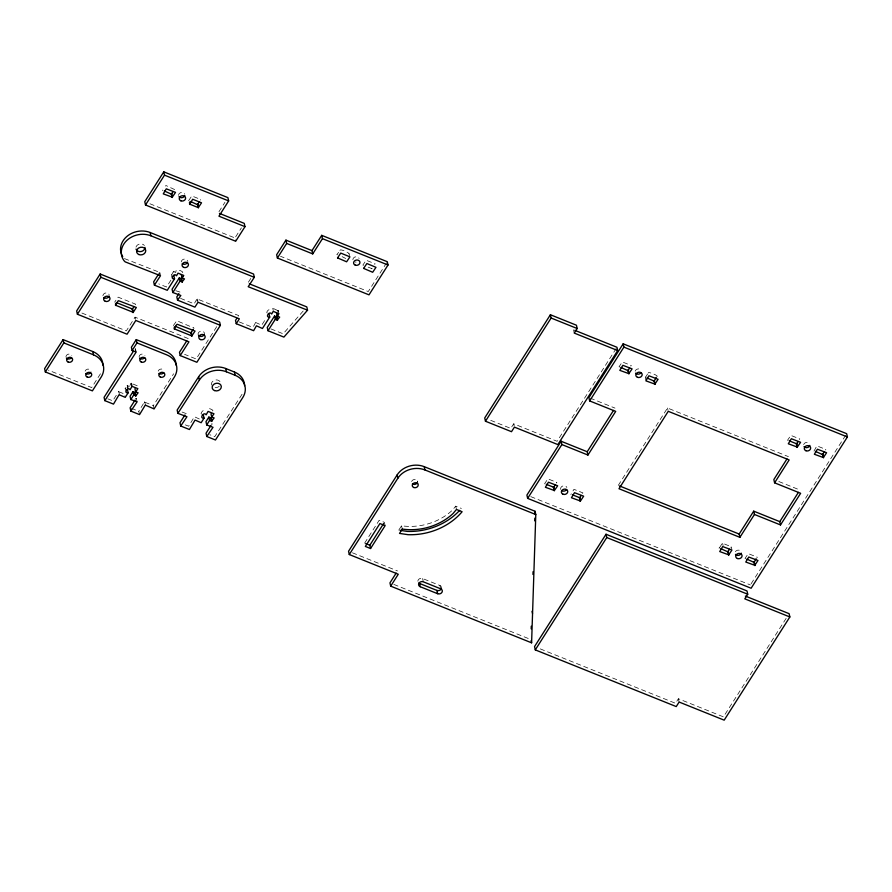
<?xml version="1.0" encoding="UTF-8"?>
<svg xmlns="http://www.w3.org/2000/svg" width="892" height="892" viewBox="0 0 892 892"><rect width="100%" height="100%" fill="white"/><g stroke="black" fill="none" stroke-linecap="round" stroke-linejoin="round"><path stroke-width="0.67" stroke-dasharray="4.46 3.34" d="M127.801 389.18L127.155 385.266L128.381 388.756M127.656 385.545L128.348 389.012M131.637 386.771L131.18 383.047L132.406 386.537M131.693 383.337L132.373 386.793M124.445 258.591L159.768 272.417L159.289 272.985M339.919 250.407C339.373 248.143 351.058 253.428 348.605 253.908M645.585 379.646L645.574 376.993M719.521 547.766L722.342 543.161L731.206 546.729L731.797 549.059M731.317 546.952L730.726 547.287M186.227 413.609L181.912 411.981M119.684 395.078L118.591 391.32L118.959 395.056M137.19 385.745L131.637 383.504M173.36 325.58L176.761 320.73L193.687 327.91M145.742 405.559L144.549 401.813L145.195 405.726M372.321 268.704L371.551 268.771M129.942 385.522L130.912 383.482M171.9 274.39L173.539 271.324L174.52 273.721M188.212 338.547L135.071 317.173L126.329 330.91L81.752 312.981M100.439 373.793L91.664 387.585L48.413 370.18M170.896 280.144L166.525 287.012L158.809 283.912M218.953 211.716L224.929 202.328M116.294 395.279L112.76 400.831L107.798 398.835M126.251 391.621L125.516 388.332L126.876 385.701M235.678 236.837L241.398 227.85M139.542 414.602L138.806 411.312L144.27 402.247M154.071 408.915L153.335 405.626L173.605 373.793M216.711 326.673L196.151 358.985L184.611 354.347M250.763 278.449L247.552 283.489M253.562 326.338L255.591 322.547L256.673 324.9M338.659 252.391L336.808 254.633L337.544 254.822M386.559 262.861L368.262 291.561L280.523 256.283M364.616 543.15L379.189 520.248L384.396 522.344L385.132 525.644M398.78 530.116L401.545 525.789A53.13 44.009 -12.6 0 0 452.289 510.28L455.723 506.177L461.365 508.451M616.205 348.438L557.11 441.295L513.692 423.834L510.77 428.405L489.686 419.931M645.663 377.026L647.559 374.049M618.245 485.426L667.506 408.023L788.417 456.637M751.131 583.781L845.917 434.85M786.131 618.357L723.445 716.867L678.388 698.748L675.5 703.286L538.378 648.138M264.612 320.629L261.69 325.201L256.182 322.703M242.055 394.253L214.727 436.701L209.765 434.705M159.144 272.539L159.635 274.725M267.232 313.047C265.392 313.27 269.172 307.026 270.934 310.717M278.081 312.691L277.925 310.305L278.806 312.713M188.569 200.711L191.825 195.939L200.789 199.507L200.321 200.076M125.672 388.778L124.936 388.756L125.516 388.332M135.617 398.49L136.353 398.512L137.089 401.813M201.547 414.122C199.674 414.39 203.632 407.744 205.428 411.524M211.538 423.901L212.274 423.923L211.694 424.347M363.602 265.303L362.866 265.102L366.155 260.252L375.131 263.82L374.651 264.378M619.773 366.991L619.037 366.79L622.326 361.94L631.302 365.508L630.822 366.077M788.26 440.436L787.536 440.247L790.825 435.385L799.789 438.953L799.321 439.522M745.667 558.76L745.032 558.403L748.288 553.631L757.174 557.154L757.085 557.779M303.168 311.04L283.154 333.809L270.934 328.903M174.665 189.572L165.867 185.469L165.577 186.105M193.742 327.832L194.032 328.379M545.19 484.044L544.644 483.631L547.9 478.859L556.864 482.427L556.385 482.985M719.22 547.755L719.13 548.379M162.757 190.063L162.768 190.71M171.699 274.357L171.81 277.011M135.149 349.006L135.584 352.295M182.648 272.751C184.421 271.937 175.022 267.232 175.746 272.506L174.029 271.525M277.836 310.973L278.315 310.516M813.972 451.107L816.882 445.866L825.847 449.434L825.368 449.992M238.231 316.158L238.71 315.59L197.087 298.932L197.199 301.585M656.88 376.547C659.734 376.134 647.246 370.96 648.194 373.057M135.127 304.741L135.606 304.172L118.056 297.125L114.655 302.143M582.443 493.466L582.911 492.897L573.946 489.329L570.847 494.547M212.709 410.989C214.76 410.275 206.81 407.109 207.156 408.748M135.774 398.936L136.353 398.512M277.579 310.494L272.473 308.075L272.183 308.71M175.724 290.692L180.061 292.097M180.53 298.363L194.177 303.849L196.708 299.389M239.234 321.923L252.882 327.409M342.115 256.662L345.683 258.479M368.162 267.132L371.585 268.514M149.923 203.766L234.964 237.963L235.7 241.253M590.169 398.122L614.978 408.101M778.816 481.524L799.901 490.009M530.773 496.632L750.384 584.951M199.317 418.984L194.411 416.731L188.68 426.22L183.719 424.224M118.948 391.789L124.512 394.03L125.237 397.319M145.006 402.27L153.335 405.626M131.369 408.313L138.806 411.312M417.857 581.227A3.211 2.654 -12.6 0 1 422.596 578.54L439.957 585.52A3.2 2.654 -12.6 0 1 441.139 586.412M352.418 552.795L397.531 570.947M393.84 584.416L529.569 639.007M127.612 385.723L129.373 386.448M197.433 299.076L197.968 301.351M272.751 308.286L273.253 310.483M159.891 272.64L160.359 274.747M722.643 543.462L723.111 545.57M667.506 408.023L668.008 410.22M678.388 698.748L679.124 702.037M573.534 329.795L574.27 333.084M513.692 423.834L514.182 426.019M455.723 506.177L456.459 509.466M417.367 481.044L418.103 484.334M439.957 585.52L440.693 588.82M422.596 578.54L423.332 581.829M349.196 253.562L349.664 255.669M401.545 525.789L402.281 529.079M135.071 317.173L135.562 319.369M135.428 348.582L136.164 351.872M131.091 383.672L131.826 386.961M219.287 386.225A4.616 3.813 -12.6 0 1 213.768 387.273M211.605 385.11A4.616 3.813 -12.6 0 1 214.76 380.148A4.616 3.813 -12.6 0 1 220.413 382.423M803.647 444.606A3.211 2.654 -12.6 0 1 809.802 444.015M635.16 371.161A3.211 2.654 -12.6 0 1 640.958 369.957M560.778 489.463A3.211 2.654 -12.6 0 1 562.897 485.973A3.211 2.654 -12.6 0 1 566.866 487.478M735.354 551.702A3.211 2.654 -12.6 0 1 741.207 551.791M411.602 481.502A3.01 2.486 -12.6 0 1 417.478 481.68M441.473 587.025A3.2 2.654 -12.6 0 1 441.585 587.716M139.085 356.744A3.01 2.486 -12.6 0 1 144.939 355.629M158.207 371.094A3.01 2.486 -12.6 0 1 163.66 370.057M198.191 334.756A3.211 2.654 -12.6 0 1 200.8 331.211A3.211 2.654 -12.6 0 1 204.435 333.575M102.892 295.798A3.211 2.654 -12.6 0 1 109.147 294.616M135.997 247.129A4.616 3.813 -12.7 0 1 139.776 244.007A4.616 3.813 -12.7 0 1 144.37 245.534M181.321 261.891A3.211 2.654 -12.7 0 1 187.565 260.698M85.119 371.128A3.01 2.486 -12.6 0 1 90.995 371.306M65.93 356.744A3.01 2.486 -12.6 0 1 71.784 355.629M178.511 195.393A3.211 2.654 -12.6 0 1 184.744 194.099M356.142 262.058A3.211 2.654 -12.6 0 1 355.317 262.047M352.853 259.695A3.211 2.654 -12.6 0 1 359.086 258.401"/><path stroke-width="1.34" d="M531.197 628.849L531.275 626.184M531.599 642.82L535.791 514.55L535.055 511.261L424.213 466.661A20.048 16.602 -12.6 0 0 397.13 474.934L348.549 551.245L349.285 554.534L398.267 574.236L390.696 586.144L531.599 642.82L531.108 640.623M532.959 574.459L533.048 571.705M534.732 520.872L534.821 518.129M534.966 514.004L535.055 511.261M116.674 302.689L132.061 308.877L133.053 312.635L132.607 308.71L133.867 306.725M546.473 484.367L553.319 487.121L554.311 490.89L553.865 486.954L555.125 484.969M572.53 494.837L579.376 497.591L580.369 501.371L579.923 497.435L581.183 495.45M746.872 559.15L754.063 562.373L756.148 558.76M789.409 440.893L796.255 443.647L797.236 447.405L796.79 443.491L798.061 441.507M164.351 190.977L171.442 194.2L173.003 191.579M171.197 193.731L172.39 197.489L171.743 193.564M132.061 308.877L132.518 309.323L132.607 308.71M190.397 201.458L197.5 204.681L199.05 202.06M197.255 204.212L198.448 207.959L197.79 204.045M268.994 313.772L269.741 317.061L262.438 328.49L256.428 325.803L253.629 330.698L236.257 323.718L239.357 318.834L198.024 302.254L194.913 307.138L177.553 300.158L180.842 295.464L172.825 292.52L172.078 289.231L179.37 277.791L181.533 278.917L182.659 276.665M181.076 278.46L182.28 282.207L181.622 278.304M176.137 365.218A20.048 16.602 -12.6 0 0 165.945 351.548L136.253 339.607L136.989 342.896L166.681 354.838A20.048 16.602 -12.6 0 1 174.341 377.082L154.071 408.915L145.285 405.102L139.542 414.602L130.868 411.112L137.089 401.813L130.801 399.549L130.065 396.26L132.986 391.733L135.16 392.859L136.275 390.607M134.703 392.402L135.885 396.148L135.238 392.235M175.378 326.294L191.022 332.95L193.207 329.338M190.765 332.482L191.958 336.228L191.312 332.315M210.579 417.768C212.831 417.891 211.928 426.064 210.579 417.768L208.862 417.088L205.985 421.671L206.721 424.96L213.021 427.301L206.788 436.5L215.463 440.001L242.791 397.542A20.048 16.602 -12.9 0 0 235.142 375.298L234.406 372.009L225.721 368.507A20.048 16.602 -12.6 0 0 198.637 376.781L177.151 410.064L177.887 413.353L186.952 416.731L180.73 426.019L189.416 429.509L195.047 420.065L201.157 422.719L204.045 418.147L203.309 414.858M249.37 283.834L306.803 306.904L307.55 310.193L283.901 337.098L268.001 330.731L267.265 327.442L274.558 316.013L276.721 317.128L277.847 314.887M276.275 316.682L277.468 320.418L276.81 316.515M553.319 487.121L553.776 487.578L553.865 486.954M620.91 367.448L628.013 370.671L629.562 368.05M627.756 370.202L628.949 373.971L628.303 370.035M579.376 497.591L580.001 497.48M646.968 377.929L654.159 381.152L656.244 377.539M653.814 380.683L655.007 384.441L654.349 380.516M720.814 548.669L727.917 551.892L729.466 549.271M727.66 551.423L728.853 555.17L728.207 551.256M796.255 443.647L796.712 444.105L796.79 443.491M753.718 561.904L754.911 565.639L754.253 561.737M815.455 451.374L822.558 454.597L824.108 451.976M822.301 454.128L823.494 457.875L822.926 454.006M182.358 281.593L184.499 278.895L182.046 278.025L183.763 275.45L178.021 273.153L176.493 275.795C174.275 271.937 169.402 279.731 174.542 278.85L167.261 290.301L154.405 285.128L153.658 281.839L158.586 274.089M277.546 319.804L279.687 317.106L277.234 316.247L278.951 313.672L273.208 311.364L271.681 314.006C269.484 310.215 264.589 317.909 269.741 317.061M136.063 395.58L138.126 392.748L135.662 391.978L137.859 388.633L132.016 386.325L130.109 389.737C127.957 385.946 123.018 393.628 128.158 392.792L125.237 397.319L119.049 394.732L113.496 404.121L104.81 400.631L104.074 397.341L133.376 351.303M211.861 420.89L214.169 417.924L211.716 417.055L213.98 413.776L208.081 411.402L206.163 414.813C203.934 411.022 198.816 418.939 204.045 418.147M206.721 424.96L209.598 420.388L208.862 417.088M154.405 285.128L160.504 275.706L125.192 261.88L124.088 260.787A20.048 16.602 -12.7 0 1 126.909 240.361A20.048 16.602 -12.7 0 1 150.882 235.789L254.309 277.323L248.21 286.722L307.55 310.193M244.988 226.657L218.941 216.187L228.653 200.923L227.917 197.634L163.782 171.844L144.772 201.692L145.507 204.982L235.7 241.253L244.988 226.657L244.252 223.368L219.443 213.389M100.16 274L76.656 310.929L77.392 314.229L127.065 334.199L135.807 320.462L188.948 341.837L180.217 355.573L196.887 362.275L220.391 325.346L219.655 322.057L100.16 274L100.896 277.289L77.392 314.229M145.507 204.982L164.518 175.155L163.782 171.844M63.098 339.607L44.6 368.652L45.336 371.942L92.4 390.874L101.175 377.082A20.048 16.602 -12.7 0 0 93.526 354.849L92.79 351.548L63.098 339.607L63.834 342.896L45.336 371.942M172.479 196.864L175.534 192.393L166.302 188.825L163.258 193.876L171.933 197.032M198.526 207.345L201.525 202.807L192.661 199.25L189.65 204.491L189.505 202.094M133.421 312.044L136.342 307.472L119.037 300.883C117.432 298.976 114.823 310.171 115.637 303.269M136.253 339.607L131.392 347.233L132.127 350.523L136.164 352.039L104.81 400.631M132.127 350.523L136.989 342.896M172.825 292.52L180.106 281.08L179.37 277.791M178.846 293.669L176.806 296.869L177.553 300.158M135.071 400.051L130.132 407.811L130.868 411.112M186.762 340.833L179.482 352.284L180.217 355.573M192.048 335.604L195.047 331.077L177.742 324.487C176.103 322.469 173.527 333.809 174.341 326.873M285.931 240.126L276.643 254.722L277.379 258.011L368.998 294.851L388.02 265.002L387.284 261.713L321.722 235.354L311.988 250.607L312.724 253.897L286.678 243.427L285.931 240.126L311.988 250.607M236.871 318.288L235.51 320.429L236.257 323.718M277.379 258.011L286.678 243.427M184.934 414.97L179.994 422.719L180.73 426.019M268.001 330.731L275.293 319.303L274.558 316.013M210.991 425.451L206.052 433.211L206.788 436.5M349.285 554.534L397.865 478.223A20.048 16.602 -12.6 0 1 424.949 469.95L535.791 514.55M370.559 548.535L385.132 525.644L379.925 523.548L365.352 546.439L370.559 548.535L369.823 545.246L383.672 523.492M617.688 350.556L574.27 333.084L577.18 328.512L576.444 325.223L550.397 314.742L484.724 417.935L485.46 421.225L511.506 431.695L514.428 427.123L557.846 444.584L617.688 350.556L616.952 347.267L574.805 330.319M485.46 421.225L551.122 318.031L550.397 314.742M396.16 573.11L389.96 582.855L390.696 586.144M561.146 441.261L526.904 495.082L527.64 498.372L751.12 588.241L847.4 436.968L846.664 433.679L623.173 343.81L588.921 397.62L589.657 400.921L615.714 411.39L587.939 455.043L561.882 444.562L561.146 441.261L587.204 451.742L587.939 455.043M527.64 498.372L561.882 444.562M589.657 400.921L623.909 347.122L623.173 343.81M554.601 490.254L557.667 485.783L548.435 482.215L545.38 487.266L554.066 490.422M629.038 373.347L632.105 368.875L622.872 365.307L619.817 370.358L628.503 373.514M587.204 451.742L613.518 410.398M580.659 500.724L583.658 496.197L574.493 492.696L571.438 497.736L580.112 500.891M655.096 383.828L658.084 379.29L648.919 375.788L645.875 380.828L654.55 383.995M789.855 616.963L744.798 598.844L747.73 594.228L746.994 590.939L606.025 534.252L534.542 646.588L535.278 649.878L676.236 706.576L679.124 702.037L724.181 720.156L789.855 616.963L789.119 613.674L745.355 596.068M535.278 649.878L606.761 537.542L606.025 534.252M780.511 524.931L800.637 493.298L774.591 482.828L789.152 459.938L668.253 411.312L618.981 488.727L739.892 537.341L739.156 534.052L753.718 511.161L779.775 521.642L780.511 524.931L754.454 514.461L753.718 511.161M786.967 458.934L773.855 479.528L774.591 482.828M728.942 554.545L731.931 550.018L722.687 546.562L719.721 551.557L728.396 554.712M739.892 537.341L754.454 514.461M797.526 446.769L800.592 442.309L791.36 438.73L788.305 443.781L796.991 446.937M779.775 521.642L798.418 492.351M754.989 565.026L757.988 560.488L748.745 557.043L745.768 562.027L754.454 565.182M823.584 457.25L826.583 452.723L817.418 449.211L814.363 454.262L823.037 457.418M312.724 253.897L322.458 238.655L321.722 235.354M130.801 399.549L133.722 395.022L132.986 391.733M177.887 413.353L199.373 380.07A20.048 16.602 -12.6 0 1 226.457 371.797L235.142 375.298M400.006 530.305L407.332 531.398A59.151 48.993 -12.6 0 0 459.648 510.391M180.106 281.08L181.823 281.749M275.293 319.303L277.011 319.972M209.598 420.388L211.315 421.057M133.722 395.022L135.439 395.702M623.909 347.122L847.4 436.968M164.518 175.155L228.653 200.923M322.458 238.655L388.02 265.002M122.717 256.584A20.048 16.602 -12.7 0 1 126.631 236.659A20.048 16.602 -12.7 0 1 150.135 232.5L253.573 274.034L254.309 277.323M418.816 583.045A3.211 2.654 -12.6 0 0 419.485 583.424L436.857 590.404A3.2 2.654 -12.6 0 0 441.495 588.408M420.221 586.713L437.593 593.693A3.2 2.654 -12.6 0 0 441.919 592.377A3.2 2.654 -12.6 0 0 440.693 588.82L423.332 581.829A3.211 2.654 -12.6 0 0 418.995 583.156A3.211 2.654 -12.6 0 0 420.221 586.713L419.485 583.424M551.122 318.031L577.18 328.512M189.996 204.29L197.991 207.513M100.896 277.289L220.391 325.346M619.527 485.95L739.156 534.052M116.127 305.465L132.796 312.167M174.832 329.07L191.501 335.771M606.761 537.542L747.73 594.228M63.834 342.896L93.526 354.849M365.653 543.562L369.823 545.246M276.498 312.958L277.234 316.247M181.31 274.736L182.046 278.025M173.806 275.561L174.542 278.85M150.135 232.5L150.882 235.789M532.022 611.276L532.513 613.462M424.213 466.661L424.949 469.95M436.857 590.404L437.593 593.693M397.13 474.934L397.865 478.223M225.721 368.507L226.457 371.797M210.98 413.765L211.716 417.055M198.637 376.781L199.373 380.07M134.926 388.678L135.662 391.978M127.422 389.503L128.158 392.792M234.406 372.009A20.048 16.602 -12.9 0 1 244.586 385.678M809.858 445.398A3.211 2.654 -12.6 0 1 804.049 446.602M641.069 372.622A3.211 2.654 -12.6 0 1 635.561 373.157M566.632 489.541A3.211 2.654 -12.6 0 1 561.648 490.578M741.263 553.163A3.211 2.654 -12.6 0 1 735.465 554.378M417.099 482.973A3.01 2.486 -12.6 0 1 412.416 483.865M144.671 357.547A3.01 2.486 -12.6 0 1 139.498 357.96M163.704 372.555A3.01 2.486 -12.6 0 1 159.01 373.447M204.346 334.277A3.211 2.654 -12.6 0 1 198.526 335.381M109.17 295.999A3.211 2.654 -12.6 0 1 103.862 297.616M145.017 247.396A4.616 3.813 -12.7 0 1 141.103 251.533A4.616 3.813 -12.7 0 1 136.03 249.113M187.599 262.081A3.211 2.654 -12.7 0 1 182.291 263.697M92.79 351.548A20.048 16.602 -12.7 0 1 102.97 365.229M90.616 372.6A3.01 2.486 -12.6 0 1 85.933 373.492M71.516 357.558A3.01 2.486 -12.6 0 1 66.343 357.971M184.8 195.471A3.211 2.654 -12.6 0 1 179.002 196.686M337.544 257.911L346.62 261.802L349.932 256.851L340.744 253.083L337.544 257.911M363.602 268.392L372.678 272.272L375.978 267.332L366.891 263.53L363.602 268.392M402.281 529.079L399.516 533.416L408.068 534.687A59.151 48.993 -12.6 0 0 462.101 511.74L456.459 509.466L453.024 513.569A53.13 44.009 -12.6 0 1 402.281 529.079M214.504 390.573A4.616 3.813 -12.6 0 0 221.316 386.704A4.616 3.813 -12.6 0 0 214.403 383.917A4.616 3.813 -12.6 0 0 214.504 390.573M805.989 450.761A3.211 2.654 -12.6 0 0 810.672 447.985A3.211 2.654 -12.6 0 0 805.799 446.134A3.211 2.654 -12.6 0 0 805.989 450.761M737.405 558.526A3.211 2.654 -12.6 0 0 742.077 555.761A3.211 2.654 -12.6 0 0 737.216 553.91A3.211 2.654 -12.6 0 0 737.405 558.526M637.501 377.327A3.211 2.654 -12.6 0 0 642.184 374.562A3.211 2.654 -12.6 0 0 637.312 372.711A3.211 2.654 -12.6 0 0 637.501 377.327M563.064 494.235A3.211 2.654 -12.6 0 0 567.747 491.459A3.211 2.654 -12.6 0 0 562.874 489.619A3.211 2.654 -12.6 0 0 563.064 494.235M413.776 487.5A3.01 2.486 -12.6 0 0 418.214 484.98A3.01 2.486 -12.6 0 0 413.71 483.163A3.01 2.486 -12.6 0 0 413.776 487.5M160.37 377.093A3.01 2.486 -12.6 0 0 164.819 374.562A3.01 2.486 -12.6 0 0 160.304 372.756A3.01 2.486 -12.6 0 0 160.37 377.093M141.349 362.085A3.01 2.486 -12.6 0 0 145.786 359.554A3.01 2.486 -12.6 0 0 141.27 357.748A3.01 2.486 -12.6 0 0 141.349 362.085M200.444 339.562A3.211 2.654 -12.6 0 0 205.171 336.864A3.211 2.654 -12.6 0 0 200.365 334.924A3.211 2.654 -12.6 0 0 200.444 339.562M105.256 301.284A3.211 2.654 -12.6 0 0 109.995 298.586A3.211 2.654 -12.6 0 0 105.189 296.657A3.211 2.654 -12.6 0 0 105.256 301.284M138.94 254.566A4.616 3.813 -12.7 0 0 145.753 250.697A4.616 3.813 -12.7 0 0 138.829 247.909A4.616 3.813 -12.7 0 0 138.94 254.566M183.696 267.377A3.211 2.654 -12.7 0 0 188.435 264.679A3.211 2.654 -12.7 0 0 183.618 262.739A3.211 2.654 -12.7 0 0 183.696 267.377M87.293 377.126A3.01 2.486 -12.6 0 0 91.731 374.607A3.01 2.486 -12.6 0 0 87.215 372.789A3.01 2.486 -12.6 0 0 87.293 377.126M68.193 362.085A3.01 2.486 -12.6 0 0 72.631 359.565A3.01 2.486 -12.6 0 0 68.115 357.748A3.01 2.486 -12.6 0 0 68.193 362.085M355.272 265.136A3.211 2.654 -12.6 0 0 359.955 262.371A3.211 2.654 -12.6 0 0 355.083 260.52A3.211 2.654 -12.6 0 0 355.272 265.136M180.942 200.845A3.211 2.654 -12.6 0 0 185.614 198.08A3.211 2.654 -12.6 0 0 180.753 196.229A3.211 2.654 -12.6 0 0 180.942 200.845"/></g></svg>
